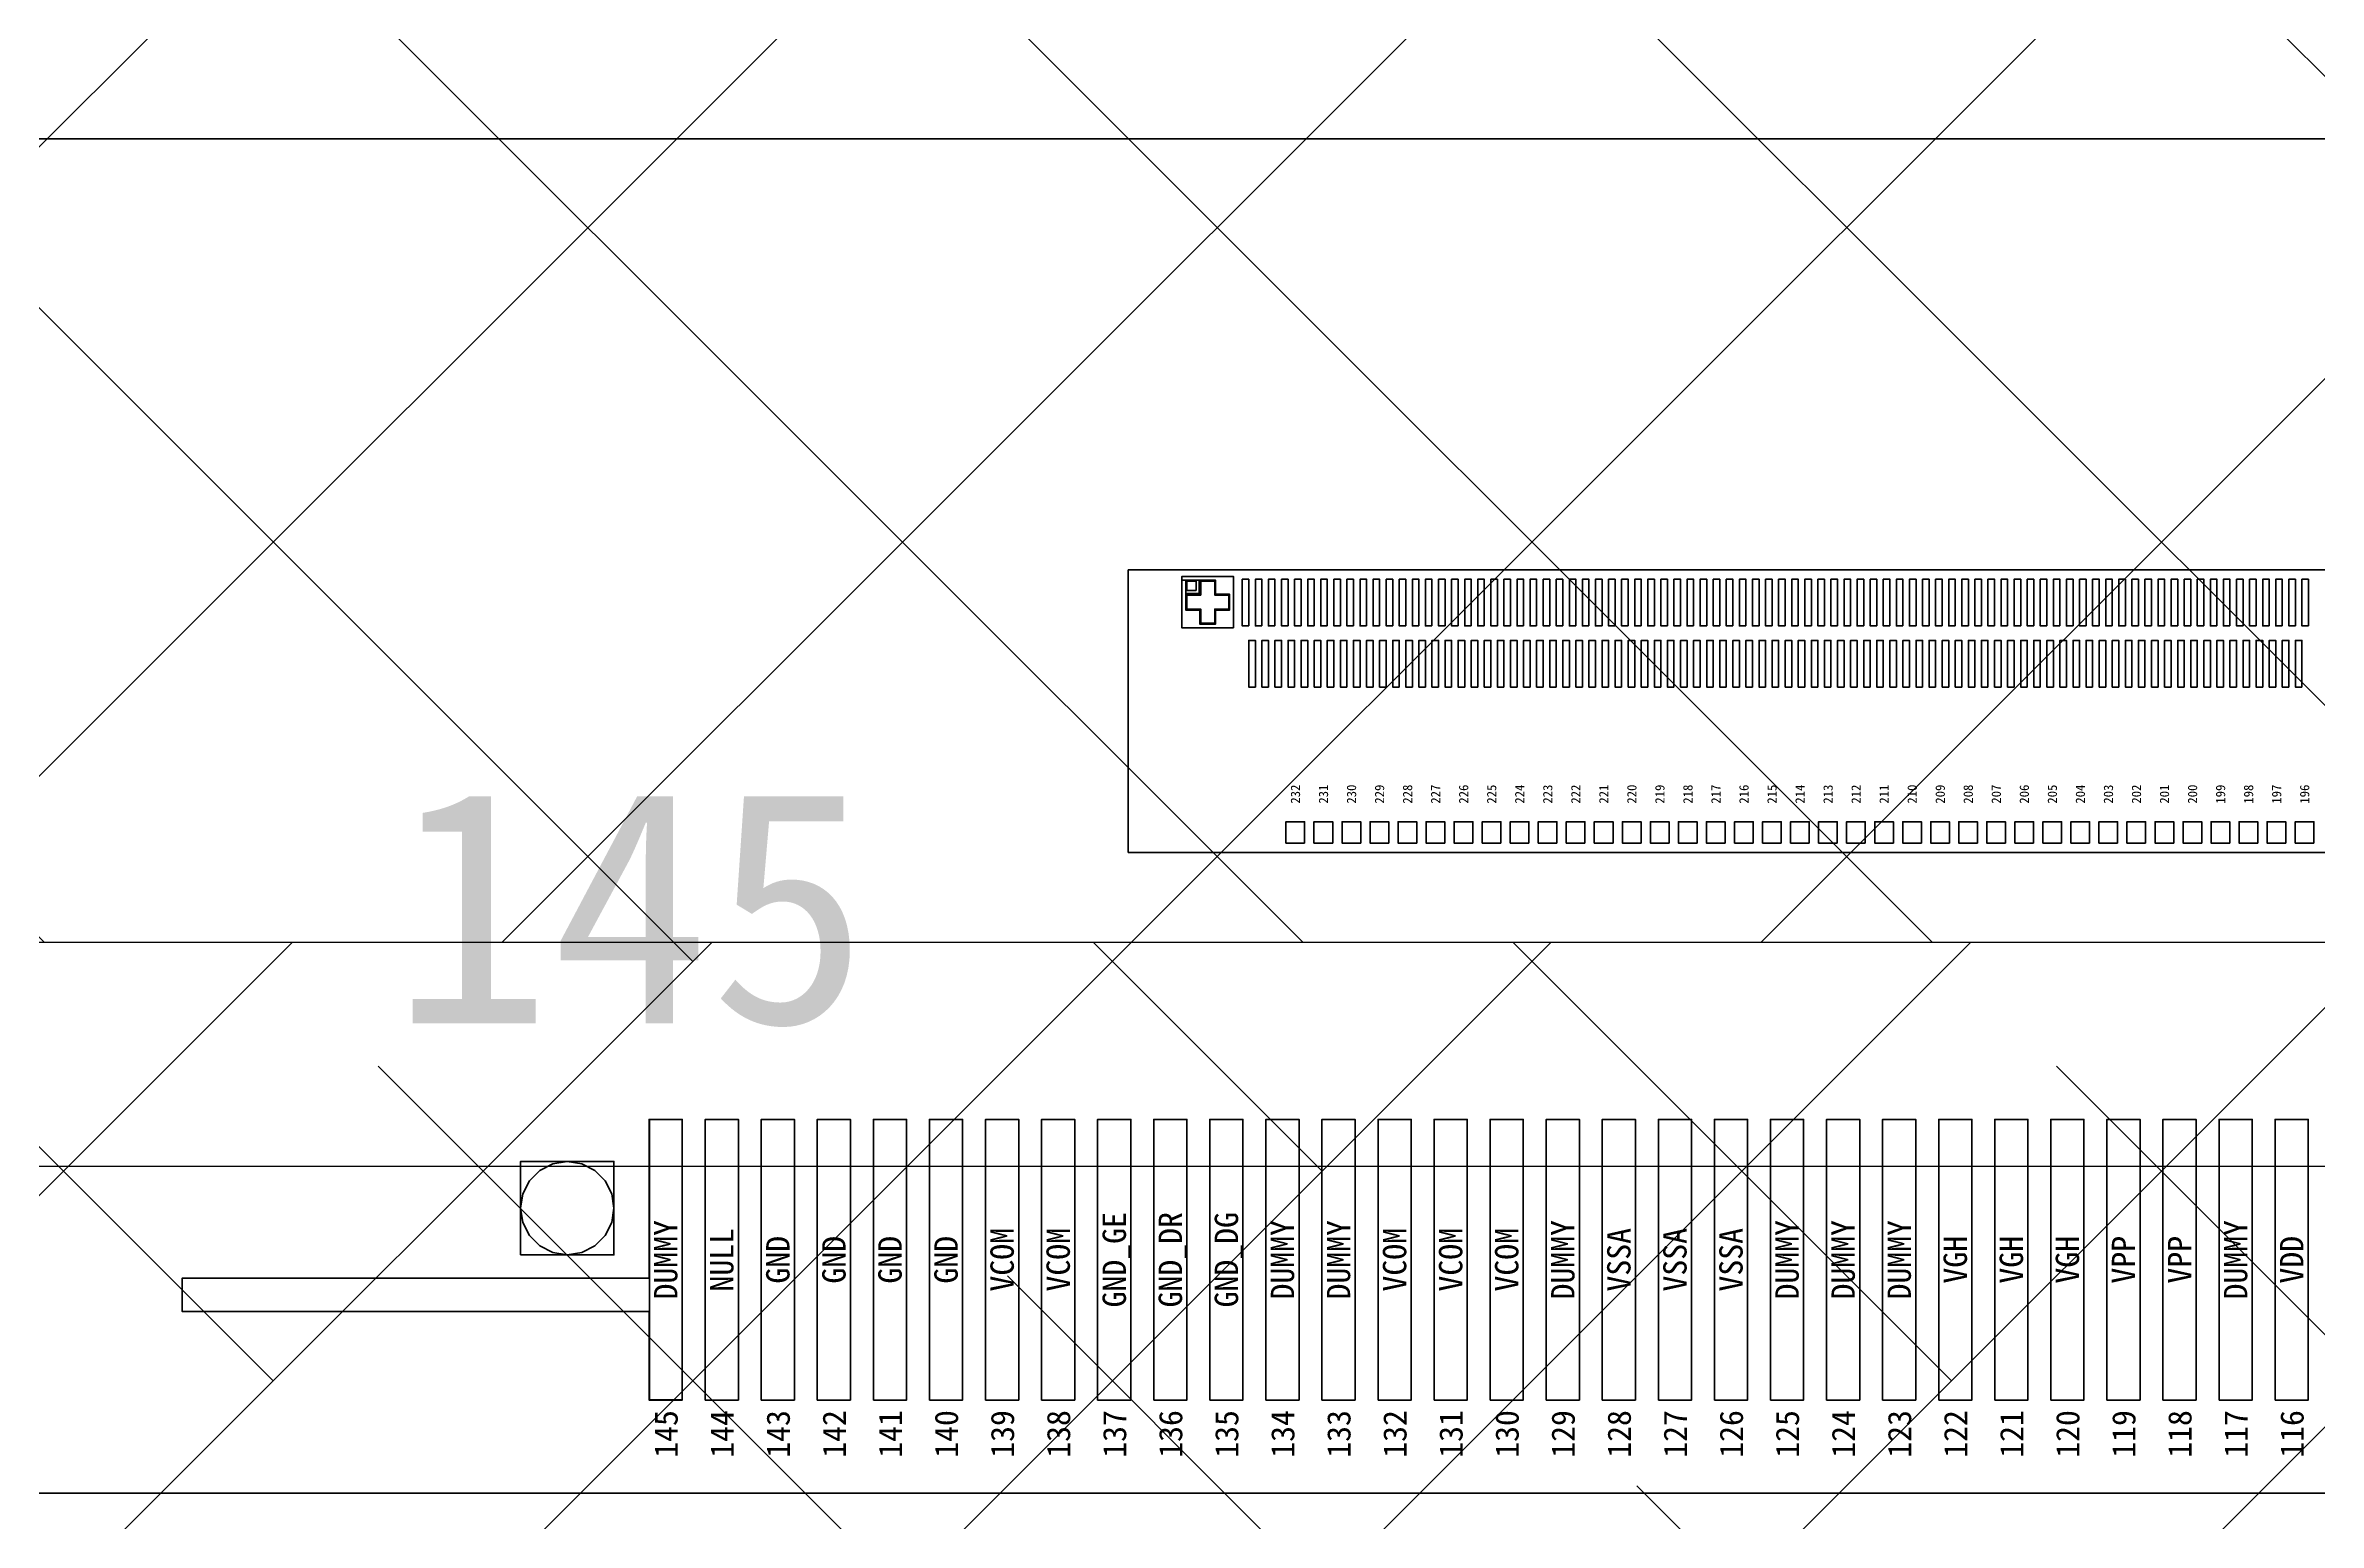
# Model space of a CAD drawing. Header units: millimetres. Extents: x -14728 to -14345, y -1653 to -1382.
# Drawn here: x -14641.673 to -14636.808, y -1501.949 to -1498.786 of the extents above; entities that cross this region are included whole.
import ezdxf
from ezdxf.enums import TextEntityAlignment as Align

# ---------------------------------------------------------------- set-up
doc = ezdxf.new("R2010")
doc.units = ezdxf.units.MM
for name, color, linetype, lineweight in [('2ITO.drawing', 4, 'Continuous', 100), ('GATE.drawing', 3, 'Continuous', 100), ('L122.drawing', 7, 'Continuous', 100), ('TFT_line.drawing', 3, 'Continuous', 100)]:
    doc.layers.add(name, color=color, linetype=linetype, lineweight=lineweight)
for name, color, linetype in [('FPC', 41, 'Continuous'), ('lcd', 4, 'Continuous'), ('T-SHADING黑白双面胶', 5, 'Continuous'), ('遮光胶带', 160, 'Continuous')]:
    doc.layers.add(name, color=color, linetype=linetype)
doc.styles.get("Standard").update_dxf_attribs({"font": 'SimSun.ttf'})

# ---------------------------------------------------------------- blocks, each defined once
blk = doc.blocks.new('BL20260327')
at = {"layer": 'T-SHADING黑白双面胶', "ltscale": 0.2}
h = blk.add_hatch(dxfattribs=at)
h.set_pattern_fill('ANSI37,_O', color=256, scale=0.3)
h.set_pattern_definition([(45, (-15383.40399561759, 139.4954036169188), (-0.6735192090801864, 0.6735192090801865), []), (135, (-15383.40399561759, 139.4954036169188), (-0.6735192090801865, -0.6735192090801864), [])])
h.paths.add_polyline_path([(-14838.02374252227, -1518.564671805531), (-14838.02374252227, -1448.74467180553), (-14889.62374252227, -1448.74467180553), (-14889.62374252227, -1518.56467180553)])
h.paths.add_polyline_path([(-14839.22374252224, -1515.344671805531), (-14888.42374252227, -1515.34467180553), (-14888.42374252227, -1449.944671805531), (-14839.22374252227, -1449.944671805531)], flags=16)
at = {"layer": '遮光胶带'}
h = blk.add_hatch(dxfattribs=at)
h.set_pattern_fill('ANSI38,_O', color=201, scale=0.2)
h.set_pattern_definition([(45, (-15383.40399561759, 139.4954036169188), (-0.4490128060534576, 0.4490128060534577), []), (135, (-15383.40399561759, 139.4954036169188), (-1.347038418160373, 0.4490128060534578), [1.5875, -0.9525000000000001])])
h.paths.add_polyline_path([(-14840.70335398741, -1519.97467180553), (-14838.02374252227, -1519.97467180553), (-14838.02374252227, -1518.564671805531), (-14889.62374252227, -1518.564671805531), (-14889.62374252227, -1519.97467180553), (-14887.00413105716, -1519.97467180553), (-14887.00413105716, -1521.154671805225), (-14882.70374252226, -1521.154671805225), (-14882.70374252226, -1522.664671805546), (-14847.35374252227, -1522.66467180553), (-14847.35374252227, -1521.154671805225), (-14840.70335398741, -1521.154671805225)])
at = {"layer": 'T-SHADING黑白双面胶'}
blk.add_line((-14889.62374252227, -1518.564671805531), (-14838.02374252227, -1518.564671805531), dxfattribs=at)
blk = doc.blocks.new('fpc_mark')
at = {"layer": 'GATE.drawing', "color": 3, "linetype": 'Continuous', "lineweight": 100}
for points in [[(0.45925, -0.0395), (-0.54025, -0.0395), (-0.54025, -0.1105), (0.45925, -0.1105), (0.45925, -0.3005), (0.53025, -0.3005), (0.53025, 0.3005), (0.45925, 0.3005)], [(0.38406, 0.1105), (0.37917, 0.1414), (0.36496, 0.16928), (0.34284, 0.1914), (0.31496, 0.20561), (0.28406, 0.2105), (0.25316, 0.20561), (0.22528, 0.1914), (0.20316, 0.16928), (0.18895, 0.1414), (0.18406, 0.1105), (0.18895, 0.0796), (0.20316, 0.05172), (0.22528, 0.0296), (0.25316, 0.01539), (0.28406, 0.0105), (0.31496, 0.01539), (0.34284, 0.0296), (0.36496, 0.05172), (0.37917, 0.0796)]]:
    blk.add_lwpolyline(points, close=True, dxfattribs=at)
at = {"layer": 'TFT_line.drawing', "color": 3, "linetype": 'Continuous', "lineweight": 100}
for points in [[(0.45975, -0.3), (0.52975, -0.3), (0.52975, 0.3), (0.45975, 0.3)], [(0.18406, 0.0105), (0.38406, 0.0105), (0.38406, 0.2105), (0.18406, 0.2105)]]:
    blk.add_lwpolyline(points, close=True, dxfattribs=at)
blk = doc.blocks.new('fpc_pad')
at = {"layer": 'GATE.drawing', "color": 3, "linetype": 'Continuous', "lineweight": 100}
blk.add_lwpolyline([(-0.0355, -0.3005), (0.0355, -0.3005), (0.0355, 0.3005), (-0.0355, 0.3005)], close=True, dxfattribs=at)
blk = doc.blocks.new('NV3030B1N_PAD_NOshift')
at = {"layer": 'TFT_line.drawing', "color": 3, "linetype": 'Continuous', "lineweight": 100}
for points in [[(-7.65, -0.3025), (7.65, -0.3025), (7.65, 0.3025), (-7.65, 0.3025)], [(5.124000000000001, 0.1825), (5.138000000000001, 0.1825), (5.138000000000001, 0.2825), (5.124000000000001, 0.2825)], [(5.152, 0.1825), (5.166, 0.1825), (5.166, 0.2825), (5.152, 0.2825)], [(5.180000000000001, 0.1825), (5.194000000000001, 0.1825), (5.194000000000001, 0.2825), (5.180000000000001, 0.2825)], [(5.208, 0.1825), (5.222, 0.1825), (5.222, 0.2825), (5.208, 0.2825)], [(5.236000000000001, 0.1825), (5.25, 0.1825), (5.25, 0.2825), (5.236000000000001, 0.2825)], [(5.264, 0.1825), (5.278, 0.1825), (5.278, 0.2825), (5.264, 0.2825)], [(5.292000000000001, 0.1825), (5.306, 0.1825), (5.306, 0.2825), (5.292000000000001, 0.2825)], [(5.32, 0.1825), (5.334000000000001, 0.1825), (5.334000000000001, 0.2825), (5.32, 0.2825)], [(5.348000000000001, 0.1825), (5.362, 0.1825), (5.362, 0.2825), (5.348000000000001, 0.2825)], [(5.376, 0.1825), (5.390000000000001, 0.1825), (5.390000000000001, 0.2825), (5.376, 0.2825)], [(5.404000000000001, 0.1825), (5.418, 0.1825), (5.418, 0.2825), (5.404000000000001, 0.2825)], [(5.432, 0.1825), (5.446000000000001, 0.1825), (5.446000000000001, 0.2825), (5.432, 0.2825)], [(5.460000000000001, 0.1825), (5.474, 0.1825), (5.474, 0.2825), (5.460000000000001, 0.2825)], [(5.488, 0.1825), (5.502000000000001, 0.1825), (5.502000000000001, 0.2825), (5.488, 0.2825)], [(5.516, 0.1825), (5.53, 0.1825), (5.53, 0.2825), (5.516, 0.2825)], [(5.544, 0.1825), (5.558000000000001, 0.1825), (5.558000000000001, 0.2825), (5.544, 0.2825)], [(5.572, 0.1825), (5.586, 0.1825), (5.586, 0.2825), (5.572, 0.2825)], [(5.600000000000001, 0.1825), (5.614000000000001, 0.1825), (5.614000000000001, 0.2825), (5.600000000000001, 0.2825)], [(5.628, 0.1825), (5.642, 0.1825), (5.642, 0.2825), (5.628, 0.2825)], [(5.656000000000001, 0.1825), (5.670000000000001, 0.1825), (5.670000000000001, 0.2825), (5.656000000000001, 0.2825)], [(5.684, 0.1825), (5.698, 0.1825), (5.698, 0.2825), (5.684, 0.2825)], [(5.712000000000001, 0.1825), (5.726000000000001, 0.1825), (5.726000000000001, 0.2825), (5.712000000000001, 0.2825)], [(5.74, 0.1825), (5.754, 0.1825), (5.754, 0.2825), (5.74, 0.2825)], [(5.768000000000001, 0.1825), (5.782000000000001, 0.1825), (5.782000000000001, 0.2825), (5.768000000000001, 0.2825)], [(5.796, 0.1825), (5.81, 0.1825), (5.81, 0.2825), (5.796, 0.2825)], [(5.824000000000001, 0.1825), (5.838, 0.1825), (5.838, 0.2825), (5.824000000000001, 0.2825)], [(5.852, 0.1825), (5.866000000000001, 0.1825), (5.866000000000001, 0.2825), (5.852, 0.2825)], [(5.880000000000001, 0.1825), (5.894, 0.1825), (5.894, 0.2825), (5.880000000000001, 0.2825)], [(5.908, 0.1825), (5.922000000000001, 0.1825), (5.922000000000001, 0.2825), (5.908, 0.2825)], [(5.936000000000001, 0.1825), (5.95, 0.1825), (5.95, 0.2825), (5.936000000000001, 0.2825)], [(5.964, 0.1825), (5.978000000000001, 0.1825), (5.978000000000001, 0.2825), (5.964, 0.2825)], [(5.992000000000001, 0.1825), (6.006, 0.1825), (6.006, 0.2825), (5.992000000000001, 0.2825)], [(6.02, 0.1825), (6.034000000000001, 0.1825), (6.034000000000001, 0.2825), (6.02, 0.2825)], [(6.048000000000001, 0.1825), (6.062, 0.1825), (6.062, 0.2825), (6.048000000000001, 0.2825)], [(6.076000000000001, 0.1825), (6.090000000000001, 0.1825), (6.090000000000001, 0.2825), (6.076000000000001, 0.2825)], [(6.104, 0.1825), (6.118, 0.1825), (6.118, 0.2825), (6.104, 0.2825)], [(6.132000000000001, 0.1825), (6.146000000000001, 0.1825), (6.146000000000001, 0.2825), (6.132000000000001, 0.2825)], [(6.16, 0.1825), (6.174, 0.1825), (6.174, 0.2825), (6.16, 0.2825)], [(6.188000000000001, 0.1825), (6.202000000000001, 0.1825), (6.202000000000001, 0.2825), (6.188000000000001, 0.2825)], [(6.216, 0.1825), (6.23, 0.1825), (6.23, 0.2825), (6.216, 0.2825)], [(6.244000000000001, 0.1825), (6.258000000000001, 0.1825), (6.258000000000001, 0.2825), (6.244000000000001, 0.2825)], [(6.272, 0.1825), (6.286, 0.1825), (6.286, 0.2825), (6.272, 0.2825)], [(6.300000000000001, 0.1825), (6.314000000000001, 0.1825), (6.314000000000001, 0.2825), (6.300000000000001, 0.2825)], [(6.328, 0.1825), (6.342000000000001, 0.1825), (6.342000000000001, 0.2825), (6.328, 0.2825)], [(6.356000000000001, 0.1825), (6.37, 0.1825), (6.37, 0.2825), (6.356000000000001, 0.2825)], [(6.384, 0.1825), (6.398000000000001, 0.1825), (6.398000000000001, 0.2825), (6.384, 0.2825)], [(6.412000000000001, 0.1825), (6.426, 0.1825), (6.426, 0.2825), (6.412000000000001, 0.2825)], [(6.44, 0.1825), (6.454000000000001, 0.1825), (6.454000000000001, 0.2825), (6.44, 0.2825)], [(6.468000000000001, 0.1825), (6.482, 0.1825), (6.482, 0.2825), (6.468000000000001, 0.2825)], [(6.496, 0.1825), (6.510000000000001, 0.1825), (6.510000000000001, 0.2825), (6.496, 0.2825)], [(6.524000000000001, 0.1825), (6.538, 0.1825), (6.538, 0.2825), (6.524000000000001, 0.2825)], [(6.552, 0.1825), (6.566000000000001, 0.1825), (6.566000000000001, 0.2825), (6.552, 0.2825)], [(6.580000000000001, 0.1825), (6.594, 0.1825), (6.594, 0.2825), (6.580000000000001, 0.2825)], [(6.608000000000001, 0.1825), (6.622000000000001, 0.1825), (6.622000000000001, 0.2825), (6.608000000000001, 0.2825)], [(6.636, 0.1825), (6.65, 0.1825), (6.65, 0.2825), (6.636, 0.2825)], [(6.664000000000001, 0.1825), (6.678000000000001, 0.1825), (6.678000000000001, 0.2825), (6.664000000000001, 0.2825)], [(6.692, 0.1825), (6.706, 0.1825), (6.706, 0.2825), (6.692, 0.2825)], [(6.720000000000001, 0.1825), (6.734000000000001, 0.1825), (6.734000000000001, 0.2825), (6.720000000000001, 0.2825)], [(6.748, 0.1825), (6.762, 0.1825), (6.762, 0.2825), (6.748, 0.2825)], [(6.776000000000001, 0.1825), (6.790000000000001, 0.1825), (6.790000000000001, 0.2825), (6.776000000000001, 0.2825)], [(6.804, 0.1825), (6.818000000000001, 0.1825), (6.818000000000001, 0.2825), (6.804, 0.2825)], [(6.832000000000001, 0.1825), (6.846000000000001, 0.1825), (6.846000000000001, 0.2825), (6.832000000000001, 0.2825)], [(6.86, 0.1825), (6.874000000000001, 0.1825), (6.874000000000001, 0.2825), (6.86, 0.2825)], [(6.888000000000001, 0.1825), (6.902, 0.1825), (6.902, 0.2825), (6.888000000000001, 0.2825)], [(6.916, 0.1825), (6.930000000000001, 0.1825), (6.930000000000001, 0.2825), (6.916, 0.2825)], [(6.944000000000001, 0.1825), (6.958, 0.1825), (6.958, 0.2825), (6.944000000000001, 0.2825)], [(6.972, 0.1825), (6.986000000000001, 0.1825), (6.986000000000001, 0.2825), (6.972, 0.2825)], [(7.000000000000001, 0.1825), (7.014, 0.1825), (7.014, 0.2825), (7.000000000000001, 0.2825)], [(7.028, 0.1825), (7.042000000000001, 0.1825), (7.042000000000001, 0.2825), (7.028, 0.2825)], [(7.056000000000001, 0.1825), (7.07, 0.1825), (7.07, 0.2825), (7.056000000000001, 0.2825)], [(7.084000000000001, 0.1825), (7.098000000000001, 0.1825), (7.098000000000001, 0.2825), (7.084000000000001, 0.2825)], [(7.112000000000001, 0.1825), (7.126, 0.1825), (7.126, 0.2825), (7.112000000000001, 0.2825)], [(7.140000000000001, 0.1825), (7.154000000000001, 0.1825), (7.154000000000001, 0.2825), (7.140000000000001, 0.2825)], [(7.168, 0.1825), (7.182, 0.1825), (7.182, 0.2825), (7.168, 0.2825)], [(7.196000000000001, 0.1825), (7.210000000000002, 0.1825), (7.210000000000002, 0.2825), (7.196000000000001, 0.2825)], [(7.224, 0.1825), (7.238, 0.1825), (7.238, 0.2825), (7.224, 0.2825)], [(7.252, 0.1825), (7.266000000000002, 0.1825), (7.266000000000002, 0.2825), (7.252, 0.2825)], [(7.28, 0.1825), (7.294, 0.1825), (7.294, 0.2825), (7.28, 0.2825)], [(7.308, 0.1825), (7.322000000000001, 0.1825), (7.322000000000001, 0.2825), (7.308, 0.2825)], [(7.336, 0.1825), (7.35, 0.1825), (7.35, 0.2825), (7.336, 0.2825)], [(7.364, 0.1825), (7.378000000000001, 0.1825), (7.378000000000001, 0.2825), (7.364, 0.2825)], [(7.392, 0.1825), (7.406, 0.1825), (7.406, 0.2825), (7.392, 0.2825)], [(7.425, 0.1785), (7.425, 0.2885), (7.535000000000001, 0.2885), (7.535000000000001, 0.2805), (7.463000000000001, 0.2805), (7.463000000000001, 0.2505), (7.433, 0.2505), (7.433, 0.2165), (7.463000000000001, 0.2165), (7.463000000000001, 0.1865), (7.497, 0.1865), (7.497, 0.2165), (7.527000000000001, 0.2165), (7.527000000000001, 0.2505), (7.497, 0.2505), (7.497, 0.2805), (7.4985, 0.2805), (7.4985, 0.252), (7.527000000000001, 0.252), (7.527000000000001, 0.2805), (7.535000000000001, 0.2805), (7.535000000000001, 0.1785)], [(7.465, 0.1885), (7.465, 0.2185), (7.435, 0.2185), (7.435, 0.2485), (7.465, 0.2485), (7.465, 0.2785), (7.495000000000001, 0.2785), (7.495000000000001, 0.2485), (7.525, 0.2485), (7.525, 0.2185), (7.495000000000001, 0.2185), (7.495000000000001, 0.1885)], [(7.505, 0.2585), (7.525, 0.2585), (7.525, 0.2785), (7.505, 0.2785)], [(5.138000000000001, 0.0515), (5.152, 0.0515), (5.152, 0.1515), (5.138000000000001, 0.1515)], [(5.166, 0.0515), (5.180000000000001, 0.0515), (5.180000000000001, 0.1515), (5.166, 0.1515)], [(5.194000000000001, 0.0515), (5.208, 0.0515), (5.208, 0.1515), (5.194000000000001, 0.1515)], [(5.222, 0.0515), (5.236000000000001, 0.0515), (5.236000000000001, 0.1515), (5.222, 0.1515)], [(5.25, 0.0515), (5.264, 0.0515), (5.264, 0.1515), (5.25, 0.1515)], [(5.278, 0.0515), (5.292000000000001, 0.0515), (5.292000000000001, 0.1515), (5.278, 0.1515)], [(5.306, 0.0515), (5.32, 0.0515), (5.32, 0.1515), (5.306, 0.1515)], [(5.334000000000001, 0.0515), (5.348000000000001, 0.0515), (5.348000000000001, 0.1515), (5.334000000000001, 0.1515)], [(5.362, 0.0515), (5.376, 0.0515), (5.376, 0.1515), (5.362, 0.1515)], [(5.390000000000001, 0.0515), (5.404000000000001, 0.0515), (5.404000000000001, 0.1515), (5.390000000000001, 0.1515)], [(5.418, 0.0515), (5.432, 0.0515), (5.432, 0.1515), (5.418, 0.1515)], [(5.446000000000001, 0.0515), (5.460000000000001, 0.0515), (5.460000000000001, 0.1515), (5.446000000000001, 0.1515)], [(5.474, 0.0515), (5.488, 0.0515), (5.488, 0.1515), (5.474, 0.1515)], [(5.502000000000001, 0.0515), (5.516, 0.0515), (5.516, 0.1515), (5.502000000000001, 0.1515)], [(5.53, 0.0515), (5.544, 0.0515), (5.544, 0.1515), (5.53, 0.1515)], [(5.558000000000001, 0.0515), (5.572, 0.0515), (5.572, 0.1515), (5.558000000000001, 0.1515)], [(5.586, 0.0515), (5.600000000000001, 0.0515), (5.600000000000001, 0.1515), (5.586, 0.1515)], [(5.614000000000001, 0.0515), (5.628, 0.0515), (5.628, 0.1515), (5.614000000000001, 0.1515)], [(5.642, 0.0515), (5.656000000000001, 0.0515), (5.656000000000001, 0.1515), (5.642, 0.1515)], [(5.670000000000001, 0.0515), (5.684, 0.0515), (5.684, 0.1515), (5.670000000000001, 0.1515)], [(5.698, 0.0515), (5.712000000000001, 0.0515), (5.712000000000001, 0.1515), (5.698, 0.1515)], [(5.726000000000001, 0.0515), (5.74, 0.0515), (5.74, 0.1515), (5.726000000000001, 0.1515)], [(5.754, 0.0515), (5.768000000000001, 0.0515), (5.768000000000001, 0.1515), (5.754, 0.1515)], [(5.782000000000001, 0.0515), (5.796, 0.0515), (5.796, 0.1515), (5.782000000000001, 0.1515)], [(5.81, 0.0515), (5.824000000000001, 0.0515), (5.824000000000001, 0.1515), (5.81, 0.1515)], [(5.838, 0.0515), (5.852, 0.0515), (5.852, 0.1515), (5.838, 0.1515)], [(5.866000000000001, 0.0515), (5.880000000000001, 0.0515), (5.880000000000001, 0.1515), (5.866000000000001, 0.1515)], [(5.894, 0.0515), (5.908, 0.0515), (5.908, 0.1515), (5.894, 0.1515)], [(5.922000000000001, 0.0515), (5.936000000000001, 0.0515), (5.936000000000001, 0.1515), (5.922000000000001, 0.1515)], [(5.95, 0.0515), (5.964, 0.0515), (5.964, 0.1515), (5.95, 0.1515)], [(5.978000000000001, 0.0515), (5.992000000000001, 0.0515), (5.992000000000001, 0.1515), (5.978000000000001, 0.1515)], [(6.006, 0.0515), (6.02, 0.0515), (6.02, 0.1515), (6.006, 0.1515)], [(6.034000000000001, 0.0515), (6.048000000000001, 0.0515), (6.048000000000001, 0.1515), (6.034000000000001, 0.1515)], [(6.062, 0.0515), (6.076000000000001, 0.0515), (6.076000000000001, 0.1515), (6.062, 0.1515)], [(6.090000000000001, 0.0515), (6.104, 0.0515), (6.104, 0.1515), (6.090000000000001, 0.1515)], [(6.118, 0.0515), (6.132000000000001, 0.0515), (6.132000000000001, 0.1515), (6.118, 0.1515)], [(6.146000000000001, 0.0515), (6.16, 0.0515), (6.16, 0.1515), (6.146000000000001, 0.1515)], [(6.174, 0.0515), (6.188000000000001, 0.0515), (6.188000000000001, 0.1515), (6.174, 0.1515)], [(6.202000000000001, 0.0515), (6.216, 0.0515), (6.216, 0.1515), (6.202000000000001, 0.1515)], [(6.23, 0.0515), (6.244000000000001, 0.0515), (6.244000000000001, 0.1515), (6.23, 0.1515)], [(6.258000000000001, 0.0515), (6.272, 0.0515), (6.272, 0.1515), (6.258000000000001, 0.1515)], [(6.286, 0.0515), (6.300000000000001, 0.0515), (6.300000000000001, 0.1515), (6.286, 0.1515)], [(6.314000000000001, 0.0515), (6.328, 0.0515), (6.328, 0.1515), (6.314000000000001, 0.1515)], [(6.342000000000001, 0.0515), (6.356000000000001, 0.0515), (6.356000000000001, 0.1515), (6.342000000000001, 0.1515)], [(6.37, 0.0515), (6.384, 0.0515), (6.384, 0.1515), (6.37, 0.1515)], [(6.398000000000001, 0.0515), (6.412000000000001, 0.0515), (6.412000000000001, 0.1515), (6.398000000000001, 0.1515)], [(6.426, 0.0515), (6.44, 0.0515), (6.44, 0.1515), (6.426, 0.1515)], [(6.454000000000001, 0.0515), (6.468000000000001, 0.0515), (6.468000000000001, 0.1515), (6.454000000000001, 0.1515)], [(6.482, 0.0515), (6.496, 0.0515), (6.496, 0.1515), (6.482, 0.1515)], [(6.510000000000001, 0.0515), (6.524000000000001, 0.0515), (6.524000000000001, 0.1515), (6.510000000000001, 0.1515)], [(6.538, 0.0515), (6.552, 0.0515), (6.552, 0.1515), (6.538, 0.1515)], [(6.566000000000001, 0.0515), (6.580000000000001, 0.0515), (6.580000000000001, 0.1515), (6.566000000000001, 0.1515)], [(6.594, 0.0515), (6.608000000000001, 0.0515), (6.608000000000001, 0.1515), (6.594, 0.1515)], [(6.622000000000001, 0.0515), (6.636, 0.0515), (6.636, 0.1515), (6.622000000000001, 0.1515)], [(6.65, 0.0515), (6.664000000000001, 0.0515), (6.664000000000001, 0.1515), (6.65, 0.1515)], [(6.678000000000001, 0.0515), (6.692, 0.0515), (6.692, 0.1515), (6.678000000000001, 0.1515)], [(6.706, 0.0515), (6.720000000000001, 0.0515), (6.720000000000001, 0.1515), (6.706, 0.1515)], [(6.734000000000001, 0.0515), (6.748, 0.0515), (6.748, 0.1515), (6.734000000000001, 0.1515)], [(6.762, 0.0515), (6.776000000000001, 0.0515), (6.776000000000001, 0.1515), (6.762, 0.1515)], [(6.790000000000001, 0.0515), (6.804, 0.0515), (6.804, 0.1515), (6.790000000000001, 0.1515)], [(6.818000000000001, 0.0515), (6.832000000000001, 0.0515), (6.832000000000001, 0.1515), (6.818000000000001, 0.1515)], [(6.846000000000001, 0.0515), (6.86, 0.0515), (6.86, 0.1515), (6.846000000000001, 0.1515)], [(6.874000000000001, 0.0515), (6.888000000000001, 0.0515), (6.888000000000001, 0.1515), (6.874000000000001, 0.1515)], [(6.902, 0.0515), (6.916, 0.0515), (6.916, 0.1515), (6.902, 0.1515)], [(6.930000000000001, 0.0515), (6.944000000000001, 0.0515), (6.944000000000001, 0.1515), (6.930000000000001, 0.1515)], [(6.958, 0.0515), (6.972, 0.0515), (6.972, 0.1515), (6.958, 0.1515)], [(6.986000000000001, 0.0515), (7.000000000000001, 0.0515), (7.000000000000001, 0.1515), (6.986000000000001, 0.1515)], [(7.014, 0.0515), (7.028, 0.0515), (7.028, 0.1515), (7.014, 0.1515)], [(7.042000000000001, 0.0515), (7.056000000000001, 0.0515), (7.056000000000001, 0.1515), (7.042000000000001, 0.1515)], [(7.07, 0.0515), (7.084000000000001, 0.0515), (7.084000000000001, 0.1515), (7.07, 0.1515)], [(7.098000000000001, 0.0515), (7.112000000000001, 0.0515), (7.112000000000001, 0.1515), (7.098000000000001, 0.1515)], [(7.126, 0.0515), (7.140000000000001, 0.0515), (7.140000000000001, 0.1515), (7.126, 0.1515)], [(7.154000000000001, 0.0515), (7.168, 0.0515), (7.168, 0.1515), (7.154000000000001, 0.1515)], [(7.182, 0.0515), (7.196000000000001, 0.0515), (7.196000000000001, 0.1515), (7.182, 0.1515)], [(7.210000000000002, 0.0515), (7.224, 0.0515), (7.224, 0.1515), (7.210000000000002, 0.1515)], [(7.238, 0.0515), (7.252, 0.0515), (7.252, 0.1515), (7.238, 0.1515)], [(7.266000000000002, 0.0515), (7.28, 0.0515), (7.28, 0.1515), (7.266000000000002, 0.1515)], [(7.294, 0.0515), (7.308, 0.0515), (7.308, 0.1515), (7.294, 0.1515)], [(7.322000000000001, 0.0515), (7.336, 0.0515), (7.336, 0.1515), (7.322000000000001, 0.1515)], [(7.35, 0.0515), (7.364, 0.0515), (7.364, 0.1515), (7.35, 0.1515)], [(7.378000000000001, 0.0515), (7.392, 0.0515), (7.392, 0.1515), (7.378000000000001, 0.1515)], [(5.112500000000001, -0.2825), (5.152500000000001, -0.2825), (5.152500000000001, -0.2365), (5.112500000000001, -0.2365)], [(5.1725, -0.2825), (5.2125, -0.2825), (5.2125, -0.2365), (5.1725, -0.2365)], [(5.232500000000001, -0.2825), (5.272500000000001, -0.2825), (5.272500000000001, -0.2365), (5.232500000000001, -0.2365)], [(5.2925, -0.2825), (5.3325, -0.2825), (5.3325, -0.2365), (5.2925, -0.2365)], [(5.3525, -0.2825), (5.3925, -0.2825), (5.3925, -0.2365), (5.3525, -0.2365)], [(5.412500000000001, -0.2825), (5.452500000000001, -0.2825), (5.452500000000001, -0.2365), (5.412500000000001, -0.2365)], [(5.4725, -0.2825), (5.5125, -0.2825), (5.5125, -0.2365), (5.4725, -0.2365)], [(5.532500000000001, -0.2825), (5.572500000000001, -0.2825), (5.572500000000001, -0.2365), (5.532500000000001, -0.2365)], [(5.5925, -0.2825), (5.6325, -0.2825), (5.6325, -0.2365), (5.5925, -0.2365)], [(5.652500000000001, -0.2825), (5.692500000000001, -0.2825), (5.692500000000001, -0.2365), (5.652500000000001, -0.2365)], [(5.7125, -0.2825), (5.7525, -0.2825), (5.7525, -0.2365), (5.7125, -0.2365)], [(5.772500000000001, -0.2825), (5.812500000000001, -0.2825), (5.812500000000001, -0.2365), (5.772500000000001, -0.2365)], [(5.8325, -0.2825), (5.8725, -0.2825), (5.8725, -0.2365), (5.8325, -0.2365)], [(5.8925, -0.2825), (5.9325, -0.2825), (5.9325, -0.2365), (5.8925, -0.2365)], [(5.952500000000001, -0.2825), (5.992500000000001, -0.2825), (5.992500000000001, -0.2365), (5.952500000000001, -0.2365)], [(6.0125, -0.2825), (6.0525, -0.2825), (6.0525, -0.2365), (6.0125, -0.2365)], [(6.072500000000001, -0.2825), (6.112500000000001, -0.2825), (6.112500000000001, -0.2365), (6.072500000000001, -0.2365)], [(6.1325, -0.2825), (6.1725, -0.2825), (6.1725, -0.2365), (6.1325, -0.2365)], [(6.192500000000001, -0.2825), (6.232500000000001, -0.2825), (6.232500000000001, -0.2365), (6.192500000000001, -0.2365)], [(6.2525, -0.2825), (6.2925, -0.2825), (6.2925, -0.2365), (6.2525, -0.2365)], [(6.312500000000001, -0.2825), (6.352500000000001, -0.2825), (6.352500000000001, -0.2365), (6.312500000000001, -0.2365)], [(6.3725, -0.2825), (6.412500000000001, -0.2825), (6.412500000000001, -0.2365), (6.3725, -0.2365)], [(6.4325, -0.2825), (6.4725, -0.2825), (6.4725, -0.2365), (6.4325, -0.2365)], [(6.492500000000001, -0.2825), (6.532500000000001, -0.2825), (6.532500000000001, -0.2365), (6.492500000000001, -0.2365)], [(6.5525, -0.2825), (6.5925, -0.2825), (6.5925, -0.2365), (6.5525, -0.2365)], [(6.612500000000001, -0.2825), (6.652500000000001, -0.2825), (6.652500000000001, -0.2365), (6.612500000000001, -0.2365)], [(6.6725, -0.2825), (6.7125, -0.2825), (6.7125, -0.2365), (6.6725, -0.2365)], [(6.732500000000001, -0.2825), (6.772500000000001, -0.2825), (6.772500000000001, -0.2365), (6.732500000000001, -0.2365)], [(6.7925, -0.2825), (6.8325, -0.2825), (6.8325, -0.2365), (6.7925, -0.2365)], [(6.852500000000001, -0.2825), (6.892500000000001, -0.2825), (6.892500000000001, -0.2365), (6.852500000000001, -0.2365)], [(6.912500000000001, -0.2825), (6.952500000000001, -0.2825), (6.952500000000001, -0.2365), (6.912500000000001, -0.2365)], [(6.9725, -0.2825), (7.0125, -0.2825), (7.0125, -0.2365), (6.9725, -0.2365)], [(7.032500000000001, -0.2825), (7.072500000000001, -0.2825), (7.072500000000001, -0.2365), (7.032500000000001, -0.2365)], [(7.0925, -0.2825), (7.1325, -0.2825), (7.1325, -0.2365), (7.0925, -0.2365)], [(7.152500000000001, -0.2825), (7.192500000000001, -0.2825), (7.192500000000001, -0.2365), (7.152500000000001, -0.2365)], [(7.2125, -0.2825), (7.2525, -0.2825), (7.2525, -0.2365), (7.2125, -0.2365)], [(7.272500000000002, -0.2825), (7.312500000000002, -0.2825), (7.312500000000002, -0.2365), (7.272500000000002, -0.2365)]]:
    blk.add_lwpolyline(points, close=True, dxfattribs=at)
blk = doc.blocks.new('ic_all')
at = {"color": 1, "linetype": 'Continuous', "lineweight": 100, "xscale": -1}
blk.add_blockref('NV3030B1N_PAD_NOshift', (0, 0.002), dxfattribs=at)
at = {"layer": 'L122.drawing', "color": 7, "linetype": 'Continuous', "lineweight": 100}
for s, p in [('232', (-7.29233, -0.17557)), ('231', (-7.232330000000001, -0.17557)), ('230', (-7.172330000000001, -0.17557)), ('229', (-7.112330000000001, -0.17557)), ('228', (-7.05233, -0.17557)), ('227', (-6.992330000000001, -0.17557)), ('226', (-6.93233, -0.17557)), ('225', (-6.872330000000001, -0.17557)), ('224', (-6.81233, -0.17557)), ('223', (-6.752330000000001, -0.17557)), ('222', (-6.69233, -0.17557)), ('221', (-6.632330000000001, -0.17557)), ('220', (-6.572330000000001, -0.17557)), ('219', (-6.51233, -0.17557)), ('218', (-6.452330000000001, -0.17557)), ('217', (-6.39233, -0.17557)), ('216', (-6.332330000000001, -0.17557)), ('215', (-6.27233, -0.17557)), ('214', (-6.212330000000001, -0.17557)), ('213', (-6.15233, -0.17557)), ('212', (-6.09233, -0.17557)), ('211', (-6.032330000000001, -0.17557)), ('210', (-5.97233, -0.17557)), ('209', (-5.912330000000001, -0.17557)), ('208', (-5.85233, -0.17557)), ('207', (-5.792330000000001, -0.17557)), ('206', (-5.73233, -0.17557)), ('205', (-5.672330000000001, -0.17557)), ('204', (-5.61233, -0.17557)), ('203', (-5.55233, -0.17557)), ('202', (-5.492330000000001, -0.17557)), ('201', (-5.43233, -0.17557)), ('200', (-5.372330000000001, -0.17557)), ('199', (-5.31233, -0.17557)), ('198', (-5.252330000000001, -0.17557)), ('197', (-5.19233, -0.17557)), ('196', (-5.132330000000001, -0.17557))]:
    blk.add_text(s, height=0.02, rotation=90, dxfattribs=at).set_placement(p, align=Align.MIDDLE_CENTER)
blk = doc.blocks.new('zw$6EA4')
at = {"layer": '2ITO.drawing', "color": 4, "linetype": 'Continuous', "lineweight": 100}
blk.add_lwpolyline([(-8.555499999999999, -36.90050000000001), (-8.484499999999997, -36.90050000000001), (-8.484499999999997, -36.29950000000001), (-8.555499999999999, -36.29950000000001)], close=True, dxfattribs=at)
at = {"layer": 'lcd', "color": 4, "linetype": 'Continuous', "lineweight": 100}
for p, q in [((-25.80000000000001, -34.20000000000001), (25.80000000000001, -34.20000000000001)), ((-25.80000000000001, -37.10000000000001), (25.80000000000001, -37.10000000000001))]:
    blk.add_line(p, q, dxfattribs=at)
at = {"color": 1, "linetype": 'Continuous', "lineweight": 100}
for name, p in [('ic_all', (0, -35.42750000000001)), ('fpc_mark', (-9.134749999999997, -36.60000000000001))]:
    blk.add_blockref(name, p, dxfattribs=at)
at = {"color": 1, "linetype": 'Continuous', "lineweight": 100, "row_count": 1, "column_count": 141, "row_spacing": 0.6010000000000001, "column_spacing": 0.12}
blk.add_blockref('fpc_pad', (-8.399999999999999, -36.60000000000001), dxfattribs=at)
at = {"layer": 'L122.drawing', "color": 7, "linetype": 'Continuous', "lineweight": 100}
blk.add_text('145', height=0.5, dxfattribs=at).set_placement((-8.71533765846414, -35.84352011191304), align=Align.MIDDLE_CENTER)
for s, p in [('DUMMY', (-8.64, -36.60000000000001)), ('NULL', (-8.52, -36.60000000000001)), ('VCOM', (-7.919999999999998, -36.60000000000001)), ('VCOM', (-7.799999999999997, -36.60000000000001)), ('GND_GE', (-7.68, -36.60000000000001)), ('GND_DR', (-7.559999999999999, -36.60000000000001)), ('GND_DG', (-7.439999999999998, -36.60000000000001)), ('DUMMY', (-7.32, -36.60000000000001)), ('DUMMY', (-7.199999999999999, -36.60000000000001)), ('VCOM', (-7.079999999999998, -36.60000000000001)), ('VCOM', (-6.960000000000001, -36.60000000000001)), ('VCOM', (-6.84, -36.60000000000001)), ('DUMMY', (-6.719999999999999, -36.60000000000001)), ('VSSA', (-6.599999999999998, -36.60000000000001)), ('VSSA', (-6.479999999999997, -36.60000000000001)), ('VSSA', (-6.359999999999999, -36.60000000000001)), ('DUMMY', (-6.239999999999998, -36.60000000000001)), ('DUMMY', (-6.119999999999997, -36.60000000000001)), ('DUMMY', (-6, -36.60000000000001)), ('DUMMY', (-5.279999999999998, -36.60000000000001)), ('GND', (-8.399999999999999, -36.60000000000001)), ('GND', (-8.280000000000001, -36.60000000000001)), ('GND', (-8.159999999999997, -36.60000000000001)), ('GND', (-8.04, -36.60000000000001)), ('VGH', (-5.879999999999999, -36.60000000000001)), ('VGH', (-5.759999999999998, -36.60000000000001)), ('VGH', (-5.640000000000001, -36.60000000000001)), ('VPP', (-5.52, -36.60000000000001)), ('VPP', (-5.399999999999999, -36.60000000000001)), ('VDD', (-5.159999999999997, -36.60000000000001)), ('144', (-8.51934, -36.97299000000001)), ('142', (-8.279339999999998, -36.97299000000001)), ('141', (-8.15934, -36.97299000000001)), ('134', (-7.319339999999997, -36.97299000000001)), ('132', (-7.079339999999998, -36.97299000000001)), ('131', (-6.959339999999997, -36.97299000000001)), ('124', (-6.119339999999998, -36.97299000000001)), ('122', (-5.879339999999999, -36.97299000000001)), ('121', (-5.759339999999998, -36.97299000000001)), ('145', (-8.639339999999997, -36.97299000000001)), ('143', (-8.399339999999999, -36.97299000000001)), ('140', (-8.03934, -36.97299000000001)), ('139', (-7.919339999999998, -36.97299000000001)), ('138', (-7.799339999999997, -36.97299000000001)), ('137', (-7.679339999999996, -36.97299000000001)), ('136', (-7.559339999999999, -36.97299000000001)), ('135', (-7.439339999999998, -36.97299000000001)), ('133', (-7.199339999999999, -36.97299000000001)), ('130', (-6.83934, -36.97299000000001)), ('129', (-6.719339999999999, -36.97299000000001)), ('128', (-6.599339999999998, -36.97299000000001)), ('127', (-6.479340000000001, -36.97299000000001)), ('126', (-6.35934, -36.97299000000001)), ('125', (-6.239339999999999, -36.97299000000001)), ('123', (-5.99934, -36.97299000000001)), ('120', (-5.639339999999997, -36.97299000000001)), ('119', (-5.51934, -36.97299000000001)), ('118', (-5.399339999999999, -36.97299000000001)), ('117', (-5.279339999999998, -36.97299000000001)), ('116', (-5.15934, -36.97299000000001))]:
    blk.add_text(s, height=0.05, rotation=90, dxfattribs=at).set_placement(p, align=Align.MIDDLE_CENTER)

msp = doc.modelspace()

# ---------------------------------------------------------------- linework, layer by layer
at = {"layer": 'FPC'}
msp.add_line((-14620.87509179626, -1501.186457168342), (-14642.56509179626, -1501.186457168342), dxfattribs=at)

# ---------------------------------------------------------------- block references
msp.add_blockref('BL20260327', (232.1186507260009, 17.85821463718776))
at = {"color": 4}
msp.add_blockref('zw$6EA4', (-14631.70509179627, -1464.786457168343), dxfattribs=at)

doc.saveas('drawing.dxf')
